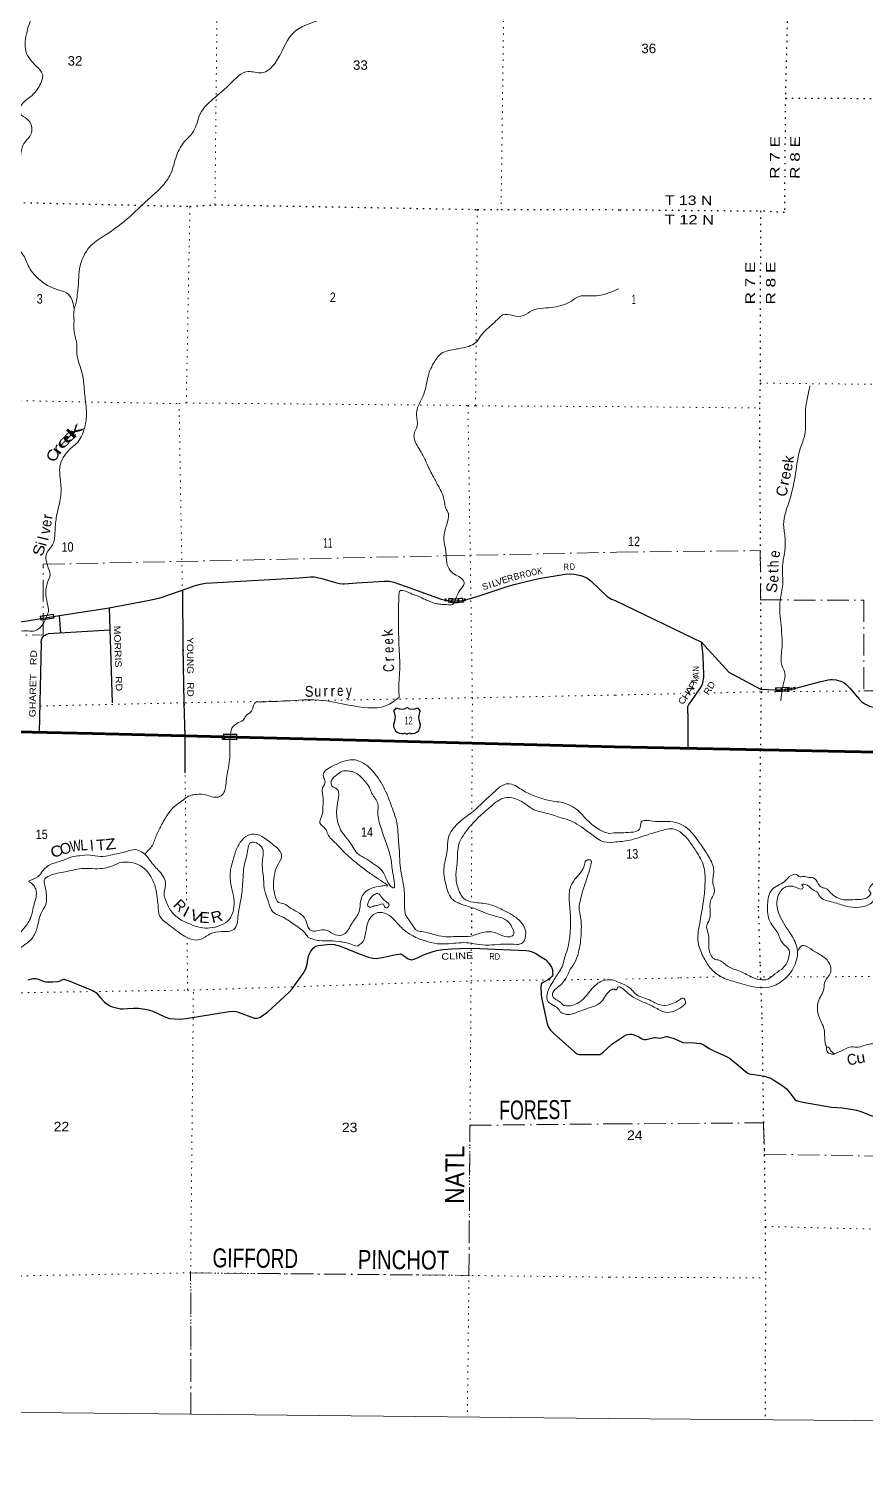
# Model space of a CAD drawing. Header units: feet. Extents: x -252658 to 9, y -366365 to -181930.
# Drawn here: x -231771 to -216333, y -366365 to -339644 of the extents above; entities that cross this region are included whole.
import ezdxf
from ezdxf.enums import TextEntityAlignment as Align

# ---------------------------------------------------------------- set-up
doc = ezdxf.new("R2010")
doc.units = ezdxf.units.FT
doc.header["$LTSCALE"] = 80
doc.header["$PDMODE"] = 32
doc.header["$PDSIZE"] = 40
doc.linetypes.add('DOT_DASHED', pattern=[7.7, 5, -1.2, 0.3, -1.2])
doc.linetypes.add('DOTTED', pattern=[1.5, 0.3, -1.2])
for name, color, linetype, lineweight in [('16', 7, 'Continuous', 25), ('20', 7, 'Continuous', 70), ('29', 7, 'Continuous', 25), ('31', 7, 'Continuous', 13), ('39', 7, 'Continuous', 13), ('4', 7, 'Continuous', 13), ('44', 7, 'DOT_DASHED', 13), ('57', 7, 'Continuous', 13), ('6', 7, 'DOTTED', 25), ('7', 7, 'DOTTED', 13)]:
    doc.layers.add(name, color=color, linetype=linetype, lineweight=lineweight)
for name, color, linetype in [('30', 7, 'Continuous'), ('41', 7, 'Continuous'), ('55', 7, 'Continuous')]:
    doc.layers.add(name, color=color, linetype=linetype)

msp = doc.modelspace()

# ---------------------------------------------------------------- linework, layer by layer
at = {"layer": '16'}
for p, q in [((-225033.72, -352238.57), (-224982.41, -352179.81)), ((-224790.65, -352173.84), (-224790.93, -352174.04)), ((-224598.56, -352179.72), (-224547.17, -352238.57))]:
    msp.add_line(p, q, dxfattribs=at)
for centre, radius, start, end in [((-224891.33, -352022.15), 182.07, 239.97227, 303.45418), ((-224689.55, -352022.65), 181.52, 236.33975, 300.08743), ((-224689.56, -352022.15), 182.07, 236.54582, 236.59441), ((-224887.51, -352504.1), 151.42, 159.09177, 283.81923), ((-225226.7, -352349.2), 222.05, 332.97043, 29.75871), ((-224693.39, -352504.1), 151.42, 256.18077, 20.90823), ((-224354.2, -352349.2), 222.05, 150.24129, 207.02957)]:
    msp.add_arc(centre, radius, start, end, dxfattribs=at)
for centre, major_axis, start_param, end_param in [((-224832.17, -352702.92), (-19.56, 51.67), 4.95877769, 6.28318531), ((-224748.72, -352702.92), (19.56, 51.67), 0, 1.32637542)]:
    msp.add_ellipse(centre, major_axis=major_axis, ratio=0.929097, start_param=start_param, end_param=end_param, dxfattribs=at)
at = {"layer": '20'}
for points in [[(-220957.41, -352900.48), (-226215.41, -352766.23), (-227931.03, -352721.26), (-230594.82, -352651.43), (-232552.68, -352610.79), (-235376.15, -352552.18), (-239976.3, -352128.69), (-240738.48, -352102.69), (-241439.81, -352097.79)], [(-220957.41, -352900.48), (-211844.63, -353083.59)]]:
    msp.add_lwpolyline(points, dxfattribs=at)
at = {"layer": '29'}
for p, q in [((-228510.35, -349877.58), (-226781.22, -349776.47)), ((-230287.57, -350330.38), (-229572.8, -350200.79)), ((-231206.53, -350471.96), (-230287.54, -350331.21)), ((-231182.25, -350798.86), (-231206.53, -350471.96)), ((-230287.57, -350330.38), (-230232.69, -352087.2)), ((-230273.38, -350746.58), (-231417.74, -350812.41)), ((-231544.54, -350977.59), (-231579.89, -352632.88)), ((-219605.22, -352281.9), (-219605.29, -352925.22))]:
    msp.add_line(p, q, dxfattribs=at)
for points in [[(-226781.22, -349776.47), (-226571.11, -349762.35), (-226504.92, -349763.05), (-226443.72, -349771.59), (-226363.3, -349793.68), (-226112.8, -349864.88), (-226033.81, -349882.67), (-225976.87, -349889.79), (-225950.54, -349887.66), (-225714.27, -349873.42), (-225213.27, -349839.24), (-225118.62, -349841.37), (-225033.93, -349859.18), (-224823.28, -349930.38), (-224157.18, -350172.47)], [(-222813.56, -349904.75), (-222712.48, -349874.81), (-222590.24, -349844.23), (-222358.43, -349792.59), (-221871.65, -349712.85), (-221797.64, -349707.15), (-221709.39, -349710), (-221606.91, -349727.09), (-221541.44, -349747.02), (-221500.87, -349766.24), (-221458.88, -349786.9), (-221390.56, -349841.01), (-221103.05, -350117.28), (-221063.91, -350143.62), (-221014.8, -350171.39), (-220975.66, -350187.77), (-220931.44, -350202.03)], [(-229572.8, -350200.79), (-229373.28, -350155.06), (-229310.65, -350137.97), (-229063, -350052.53), (-228937.75, -350004.11)], [(-228937.75, -350004.11), (-228717.44, -349926.13), (-228603.58, -349893.38), (-228510.35, -349877.58)], [(-228937.75, -350004.11), (-228928.93, -351062.98), (-228909.46, -352086.22), (-228894.16, -352696.55), (-228891.38, -353380.56)], [(-224157.18, -350172.47), (-224080.31, -350189.56), (-223992.06, -350200.95), (-223883.89, -350205.22), (-223822.69, -350200.95), (-223760.06, -350195.25), (-223711.67, -350186.71), (-223641.93, -350169.62), (-223473.98, -350115.51), (-223328.8, -350069.94), (-222920.84, -349935.97), (-222813.56, -349904.75)], [(-220931.44, -350202.03), (-219352, -350968.05), (-218845, -351519.05)], [(-235492.56, -351253.24), (-235278.44, -351295.71), (-234173.97, -351415.33), (-234050.15, -351416.75), (-233883.62, -351392.54), (-233737.03, -351351.24), (-233627.43, -351301.41), (-233371.25, -351159), (-232790.55, -350771.67), (-232725.08, -350740.34), (-232682.39, -350723.25), (-232625.46, -350706.16), (-232585.6, -350697.63), (-232448.96, -350674.84), (-231206.53, -350471.96)], [(-231544.54, -350977.59), (-231537.36, -350921.88), (-231527.04, -350895.89), (-231511.74, -350872.04), (-231493.59, -350852.46), (-231473.31, -350836.44), (-231444.49, -350821.13), (-231417.74, -350812.41)], [(-219605.22, -352281.9), (-219602.45, -352154.32), (-219587.54, -352120.21), (-219540.66, -352060.52), (-219361.67, -351789.77), (-219329.71, -351725.81), (-219319.06, -351678.91), (-219310.53, -351617.09), (-219310.53, -351572.32), (-219315.51, -351388.78), (-219321.19, -351239.75), (-219327.58, -351160.87), (-219352, -350968.05)], [(-218845, -351519.05), (-218266, -351837.05), (-217983.17, -351846.68)], [(-217983.17, -351846.68), (-217879.18, -351844.67), (-217749.2, -351837.21), (-217674.62, -351827.62), (-217609.36, -351815.63), (-217171, -351701.05)], [(-217171, -351701.05), (-217011.68, -351663.2), (-216972.79, -351657.34), (-216936.57, -351657.34), (-216866.78, -351665.33), (-216826.83, -351672.26), (-216777.82, -351686.12), (-216752.25, -351697.84), (-216724.02, -351714.36), (-216688.33, -351742.61), (-216615.35, -351816.7), (-216434.23, -352025.62), (-216389.48, -352068.26), (-216334.08, -352106.63), (-216248.84, -352147.14), (-216165.75, -352170.59), (-216087.97, -352183.38), (-215993.15, -352189.78), (-215888.74, -352183.38), (-215741, -352163.05)], [(-229847.92, -357727.86), (-229740.1, -357726.79), (-229667.5, -357736.75), (-229563.6, -357755.27), (-229485.31, -357782.32), (-229263.26, -357884.86), (-229173.59, -357914.77), (-229081.07, -357924.74), (-228982.86, -357926.16), (-228870.4, -357913.34), (-228073.31, -357788.02), (-227992.18, -357783.75), (-227953.75, -357785.18), (-227908.2, -357799.41), (-227606.44, -357907.65), (-227555.2, -357910.5), (-227515.34, -357896.25), (-227373, -357805.11), (-226963.07, -357429.14), (-226911.83, -357369.33), (-226705.44, -357083.09), (-226661.31, -356996.21), (-226634.27, -356912.2), (-226621.46, -356825.32), (-226600.11, -356744.15), (-226570.22, -356682.9), (-226524.67, -356614.55), (-226480.55, -356581.8), (-226433.57, -356568.98), (-226207.26, -356544.77), (-226137.51, -356551.89), (-226042.15, -356573.26), (-225978.09, -356597.46), (-225744.65, -356694.3), (-225635.06, -356732.76), (-225501.26, -356784.03), (-225418.7, -356803.96), (-225357.49, -356808.23), (-225215.15, -356785.44), (-224998.8, -356734.17)], [(-224998.8, -356734.17), (-224939.02, -356725.63), (-224908.42, -356724.92), (-224891.34, -356730.62), (-224856.47, -356751.27), (-224771.07, -356813.93), (-224730.5, -356828.89), (-224702.03, -356831.73), (-224679.97, -356828.17), (-224605.95, -356799.69), (-224500.62, -356748.42), (-224401.69, -356707.83), (-224307.04, -356680.06), (-224213.81, -356655.14), (-224130.54, -356640.19), (-223962.58, -356628.79), (-223640.9, -356617.4), (-223447.32, -356625.95), (-222587.59, -356660.12), (-222537.77, -356667.25), (-222479.41, -356684.34), (-222411.09, -356717.09), (-222304.33, -356781.18), (-222235.3, -356827.46), (-222219.64, -356841.71), (-222193.31, -356868.05), (-222167.69, -356899.39), (-222123.57, -356970.58), (-222105.06, -357014.74), (-222100.8, -357064.57), (-222099.37, -357105.88), (-222104.35, -357122.26), (-222115.03, -357141.48), (-222141.36, -357167.83), (-222177.66, -357198.44), (-222285.84, -357258.25), (-222305.05, -357270.37), (-222315.01, -357287.45), (-222320, -357340.85), (-222314.3, -357471.87), (-222308.61, -357528.84)], [(-231784.8, -357200.58), (-231690.86, -357180.64), (-231666.29, -357177.44), (-231640.67, -357178.86), (-231599.77, -357189.18), (-231491.22, -357231.55), (-231460.27, -357237.6), (-231329.32, -357240.45), (-231238.23, -357231.91)], [(-231238.23, -357231.91), (-231195.86, -357220.87), (-231148.89, -357198.09), (-231138.57, -357194.16), (-231127.89, -357192.03), (-231120.06, -357192.03), (-231106.19, -357193.81), (-231049.25, -357212.33), (-230598.04, -357401.73), (-230544.3, -357429.14), (-230524.38, -357444.1), (-230508.37, -357460.12), (-230448.58, -357537.03), (-230373.14, -357612.5), (-230314.78, -357655.92), (-230276.35, -357679.42), (-230243.62, -357695.1), (-230207.32, -357707.19), (-230129.75, -357726.43), (-230078.14, -357736.04), (-230038.65, -357737.83), (-229953.25, -357732.13), (-229847.92, -357727.86)], [(-222308.61, -357528.84), (-222207.54, -357987.41), (-222189.76, -358045.08), (-222169.83, -358090.65), (-222139.94, -358131.95), (-222082.29, -358186.79), (-221692.28, -358537.12), (-221658.12, -358564.17), (-221638.19, -358575.57), (-221612.57, -358579.84), (-221245.34, -358579.84), (-221226.83, -358578.42), (-221208.33, -358568.45), (-221177.01, -358545.66), (-221010.28, -358390.27)], [(-221010.28, -358390.27), (-220785.38, -358242.29), (-220743.29, -358219.38), (-220713.99, -358209.25), (-220675.64, -358202.85), (-220640.48, -358203.91), (-220614.37, -358212.98), (-220512.63, -358255.08), (-220445.51, -358290.26), (-220414.61, -358301.98), (-220393.83, -358303.59), (-220373.06, -358303.05), (-220299.55, -358284.93), (-220253.73, -358271.07), (-220228.69, -358266.28), (-220210.05, -358267.87), (-220120.56, -358276.4), (-220092.32, -358274.81), (-220060.89, -358267.87), (-220025.73, -358256.15), (-219998.56, -358248.16), (-219979.92, -358250.82), (-219946.89, -358258.28), (-219873.38, -358280.66), (-219721.01, -358349.96), (-219694.39, -358357.41), (-219477.05, -358365.94), (-219437.61, -358370.21), (-219373.15, -358380.34), (-219336.41, -358391.52), (-219310.29, -358404.86), (-219208.56, -358468.27), (-219127.59, -358510.91), (-218876.15, -358621.77), (-218834.59, -358649.5), (-218709.95, -358749.69), (-218548.01, -358890.39), (-218500.04, -358923.45), (-218471.28, -358936.24), (-218428.68, -358945.82), (-218258.21, -358967.14), (-218189.48, -358980.48), (-218134.62, -358996.99), (-218075.48, -359020.98), (-218019.56, -359052.42), (-217849.09, -359159.02), (-217784.09, -359215.52), (-217721.24, -359286.93), (-217627.49, -359410.58), (-217599.77, -359431.91), (-217562.48, -359445.77), (-217482.59, -359461.75), (-216949.88, -359551.29)], [(-216949.88, -359551.29), (-216754.35, -359568.87), (-216590.28, -359592.33), (-216492.26, -359609.38), (-216413.42, -359630.7), (-216204.6, -359711.71), (-216104.45, -359739.43), (-216014.95, -359754.35), (-215887.1, -359779.94), (-215765.65, -359816.18), (-215641, -359826.05)]]:
    msp.add_lwpolyline(points, dxfattribs=at)
at = {"layer": '29', "linetype": 'DOTTED', "lineweight": 100}
for centre, radius, start, end in [((-223906.5, -349327.71), 877.14, 257.89726, 283.72764), ((-217896.36, -350498.78), 1346.3, 270.35597, 282.32448), ((-218097.69, -349817.09), 2054.67, 277.73916, 282.75653)]:
    msp.add_arc(centre, radius, start, end, dxfattribs=at)
at = {"layer": '31'}
for p, q in [((-224031.93, -350231.19), (-224016.59, -350157.58)), ((-224010.26, -350166.46), (-224022.33, -350224.4)), ((-223757.92, -350219.56), (-223768.39, -350161.49)), ((-223761.93, -350152.27), (-223748.61, -350226.09)), ((-231562.69, -350488.8), (-231315.94, -350448.61)), ((-231315.94, -350448.61), (-231303.89, -350522.63)), ((-217984.61, -351807.36), (-217734.78, -351798.17)), ((-217734.78, -351798.17), (-217732.03, -351873.12))]:
    msp.add_line(p, q, dxfattribs=at)
for points in [[(-231303.89, -350522.63), (-231550.63, -350562.83), (-231562.69, -350488.8)], [(-217732.03, -351873.12), (-217981.86, -351882.31), (-217984.61, -351807.36)]]:
    msp.add_lwpolyline(points, dxfattribs=at)
for points in [[(-231322.54, -350457.79), (-231553.5, -350495.4), (-231544.02, -350553.64), (-231313.06, -350516.02)], [(-217974.15, -351874.02), (-217976.32, -351815.06), (-217742.48, -351806.45), (-217740.31, -351865.41)]]:
    msp.add_lwpolyline(points, close=True, dxfattribs=at)
for radius, start, end in [(912.14, 262.09672, 279.968), (904.14, 262.63976, 279.45894), (837.14, 262.44383, 279.94496), (845.14, 262.94837, 279.40542)]:
    msp.add_arc((-223906.5, -349327.71), radius, start, end, dxfattribs=at)
at = {"layer": '39'}
for points in [[(-220974.02, -354659.59), (-221040.42, -354663.99), (-221155.35, -354656.06), (-221214.8, -354628.3), (-221301.98, -354572.79), (-221405.03, -354497.44), (-221484.29, -354445.89), (-221567.51, -354378.48), (-221653.58, -354325.71)], [(-220972.69, -354489.18), (-221048.35, -354501.41), (-221143.46, -354477.62), (-221230.65, -354434), (-221290.1, -354394.34), (-221377.28, -354334.86), (-221517.83, -354201.32), (-221496.18, -354215.9)], [(-221501.83, -355019.86), (-221496.56, -355009.8), (-221487.63, -355001.91), (-221480.32, -354997.08), (-221470.82, -354990.88), (-221461.89, -354988.78), (-221450.34, -354985.62), (-221440.69, -354985.19), (-221432.48, -354984.05), (-221423.55, -354985.62), (-221405.03, -354989.15), (-221396.24, -354997.18), (-221390.46, -355008.22), (-221385.73, -355017.68), (-221383.26, -355029.96)]]:
    msp.add_lwpolyline(points, dxfattribs=at)
for points in [[(-230940.16, -344788.8), (-230978.39, -344639.36), (-231079.55, -344516.34), (-231230.64, -344460.23), (-231425.24, -344378.9), (-231641.65, -344210.74), (-231750.57, -344077.49), (-231813.29, -343943.45), (-231954.26, -343731.13), (-232151.5, -343597.57), (-232155.04, -343426.96), (-232031.67, -343239.63), (-232005.92, -343023.65), (-232032.96, -342754.14), (-232003.25, -342464.04), (-231956.38, -342208.5), (-231924.61, -341992.68), (-231879, -341785.25), (-231741.64, -341600.29), (-231723.12, -341430.26), (-231808.18, -341305.66), (-231929.97, -341204.17), (-231938.16, -341133.75), (-231880.78, -341012.89), (-231689.78, -340849.39), (-231583.57, -340703.73), (-231521.44, -340478.67), (-231630.15, -340337.41), (-231827.5, -340055.4), (-231805.82, -339688.87), (-231702.88, -339362.58), (-231653.64, -339093.06), (-231692.93, -338755.02), (-231619.66, -338564.36), (-231615.77, -338263.56), (-231618.21, -337974.63), (-231539.93, -337669.76), (-231494.7, -337400.13), (-231460.6, -337172.34), (-231476.76, -337023.47), (-231610.02, -336899.61), (-231766.93, -336759.09), (-231894.22, -336637.4), (-231922.42, -336411.98), (-231755.17, -336312.06), (-231618.13, -336215.35), (-231573.52, -336046), (-231585.09, -335875.19), (-231638.26, -335759.45), (-231731.13, -335550.4), (-231834.14, -335345.09), (-232029.85, -335153.4), (-232243.99, -334975.27), (-232240.46, -334764.73), (-232167.83, -334521.9), (-232152.21, -334385.9), (-232136.48, -334245.89), (-232162.04, -334072.7), (-232226.51, -333928.58), (-232299.37, -333798.29), (-232415.32, -333567.36)], [(-230929, -344793.05), (-230901, -344696.05), (-230878, -344552.05), (-230854, -344289.05), (-230837, -344073.05), (-230764, -343847.05), (-230629, -343645.05), (-230362, -343454.05), (-229904, -343104.05), (-229529, -342754.05), (-229333, -342573.05), (-229150, -342312.05), (-229040, -341971.05), (-228899, -341725.05), (-228732, -341534.05), (-228610, -341213.05), (-228327, -340901.05), (-228056, -340658.05), (-227720, -340430.05), (-227477, -340455.05), (-227224, -340273.05), (-226912, -339738.05), (-226323, -339458.05), (-225773, -339311.05), (-225348, -339223.05), (-224911, -339067.05), (-224410, -339037.05), (-223800, -338877.05), (-223323, -338752.05), (-222928, -338691.05), (-222706, -338732.05), (-222343, -338665.05), (-221918, -338708.05), (-221590, -338606.05), (-221402, -338525.05), (-220942.8, -338399.25), (-220817.74, -338382.98)], [(-223648.19, -345505.26), (-223526.86, -345440.43), (-223420.65, -345301.04), (-223203.05, -345088.66), (-223093.23, -344981.47), (-223020.2, -344924.08), (-222837.57, -344936.4), (-222640.72, -344936.84), (-222480.85, -344842.34), (-222275.44, -344800.66), (-221903.06, -344738.95), (-221751.53, -344668.47), (-221623.96, -344587.64), (-221410.88, -344574.2), (-221177.61, -344552.98), (-220876.07, -344440.77)], [(-230937.21, -345038.78), (-230942.86, -344967.45), (-230942.86, -344878.62), (-230936.74, -344805.1), (-230940.16, -344788.8)], [(-231436.76, -350470.98), (-231415.64, -350427.31), (-231422.19, -350294.74), (-231435.62, -349889.17), (-231380.99, -349720.09), (-231430.67, -349548.27), (-231434.38, -349307.45), (-231357.46, -349207.16), (-231286.36, -348870.01), (-231253.22, -348602.07), (-231186.93, -348294.88), (-231185.36, -348006.05), (-231197.98, -347722.87), (-231021.14, -347410.56), (-230864.77, -347266.21), (-230741.25, -346996.63), (-230708.16, -346730.7), (-230739.8, -346406.9), (-230771.59, -346089.11), (-230841.02, -345828.52), (-230886.49, -345648.79), (-230887.81, -345470.22), (-230930.8, -345272.5), (-230941.94, -345085.65), (-230937.21, -345038.78)], [(-223919.86, -350237.95), (-223875.62, -350131.47), (-223852.13, -350077.92), (-223780.92, -349965.45), (-223734.62, -349884.41), (-223784.31, -349788.83), (-223887.15, -349729.96), (-223991.32, -349644.99), (-224055.78, -349500.87), (-224072.42, -349293.81), (-224103.89, -349116.46), (-224099.41, -348946.06), (-224039.82, -348741), (-224040.99, -348556.42), (-224060.26, -348525.82), (-224107.2, -348326), (-224205.51, -348094.73), (-224303.19, -347915.64), (-224419.45, -347679.9), (-224508.89, -347493), (-224587.76, -347362.55), (-224659.94, -347129.96), (-224603.67, -346974.97), (-224612.44, -346774.13), (-224594.76, -346636.18), (-224494.99, -346430.17), (-224407.69, -346087.42), (-224365.93, -345950.1), (-224298.1, -345813.46), (-224156.94, -345636.62), (-223877.72, -345553.67), (-223648.19, -345505.26)], [(-217348.1, -346233.96), (-217433.5, -346733.72), (-217445.61, -347137.7), (-217528.54, -347392.21), (-217615.48, -347845.71), (-217722.83, -348331.18), (-217836.03, -348798.49), (-217808.39, -349046.06), (-217821.29, -349329.41), (-217857.97, -349580.35), (-217853.2, -349904.09), (-217900.37, -350199.16), (-217890.31, -350595.33), (-217869.28, -351100.17), (-217862.36, -351409.85), (-217811.47, -351543.05), (-217837.44, -351727.76), (-217877.77, -351942.48), (-217888.91, -352050.93)], [(-227586.38, -352072.32), (-227064.25, -352053.4), (-226321.16, -352045.97), (-224981.19, -352018.24), (-224964.77, -352004.63), (-224944.45, -351995.13), (-224933.94, -351977.35), (-224933.79, -351971.34), (-224935.21, -351949.24), (-224940.92, -351860.82), (-224924.89, -351480.1), (-224938.84, -351018.35), (-224946.68, -350476.51), (-224933.71, -350059.6), (-224931.67, -350039.89)], [(-224932.22, -350042.16), (-224924.92, -350023.05), (-224899.89, -350011.92), (-224844.28, -350017.49), (-224727.5, -350064.75), (-224585.69, -350117.58), (-224449.45, -350181.54), (-224375.63, -350212.65)], [(-224381.51, -350209.55), (-224375.63, -350212.65), (-224262.22, -350251.73), (-224164.29, -350268.34), (-224084.05, -350270.44), (-223977.77, -350275.23), (-223931.16, -350258.4), (-223919.86, -350237.95)], [(-232670.54, -352555.39), (-232662.74, -352504.95), (-232695.64, -352305.49), (-232722.15, -352092.16), (-232728.81, -351887.37), (-232739.17, -351670.45), (-232724.76, -351580.56), (-232677.36, -351381.2), (-232608.42, -351202.46), (-232493.23, -351097.16), (-232332.69, -350946.9), (-232151.03, -350833.31), (-232007.12, -350780.91), (-231827.84, -350757.52), (-231687.46, -350763.21), (-231523.91, -350651.15), (-231436.76, -350470.98)], [(-228049.72, -352665.6), (-228049.61, -352663.99), (-228005.9, -352528.73), (-227938.28, -352476.34), (-227930.04, -352468.53), (-227816.01, -352407.32), (-227772.04, -352338.27), (-227661.02, -352238.87), (-227617.89, -352125.66), (-227586.38, -352072.32)], [(-241402.33, -353177.68), (-241263.2, -353124.04), (-241146.64, -352966.62), (-241027.65, -352793.21), (-240929.88, -352663.37), (-240815.49, -352511.91), (-240603.53, -352391.08), (-240410.89, -352394.13), (-240183.61, -352454.25), (-239941.44, -352558.89), (-239763.05, -352645.81), (-239510.12, -352646.43), (-239261.25, -352648.94), (-239054.19, -352714.55), (-238929.86, -352796.04), (-238851.72, -352878.33), (-238764.4, -352992.96), (-238714.87, -353094.55), (-238688.05, -353219.63), (-238738.94, -353322.61), (-238741.58, -353346.61), (-238835.6, -353486.58), (-239013.34, -353680.51), (-239133.6, -353825.81), (-239199.58, -353968.51), (-239205.97, -354134.84), (-239116.63, -354325.75), (-238981.26, -354598.11), (-238866.16, -354801.73), (-238733.64, -355029.87), (-238468.86, -355496.19), (-238339.35, -355686.15), (-238272.88, -355754.09), (-238169.09, -355853.1), (-238041.21, -356181.43), (-237877.33, -356286.02), (-237713.67, -356398.64), (-237491.67, -356430.54), (-237275.75, -356388.05), (-237043.41, -356255.73), (-236778.35, -356100.19), (-236540.41, -355907.83), (-236344.03, -355768.54), (-236196.79, -355666.08), (-235994.5, -355530.96), (-235778.68, -355416.26), (-235619.25, -355384.33), (-235309.35, -355356.35), (-235079.49, -355318.24), (-234869.06, -355331.78), (-234727.62, -355373.6), (-234410.18, -355440.1), (-234148.9, -355581.35), (-233792.16, -355833.43), (-233739.16, -355878.95), (-233672.53, -355940.88), (-233578.76, -356039.62), (-233420.11, -356190.22), (-233311.83, -356271.3), (-233179.32, -356346.99), (-233079.48, -356443.89), (-232952.56, -356579.61), (-232826.54, -356673.19), (-232710.29, -356756.47), (-232531.58, -356755.14), (-232376.11, -356721.1), (-232204.06, -356591.21), (-232039.46, -356439.05), (-231782.73, -356142.87), (-231759.61, -356103.36), (-231682.28, -355834.57), (-231640.05, -355679.21), (-231646.03, -355524.59), (-231680.5, -355461.5), (-231737.36, -355409.86), (-231768.99, -355390.97), (-231646.83, -355325.97), (-231539.66, -355220.46), (-231387.41, -355080.01), (-231172.7, -355007.41), (-230971.99, -354932.43), (-230838.9, -354909.84), (-230641.87, -354898.95), (-230451.87, -354926), (-230268.52, -354900.72), (-229951.39, -354826.78), (-229810.12, -354798.39), (-229692.76, -354839.58), (-229569.22, -354951.14), (-229466.37, -355086.24), (-229302.65, -355273.08), (-229247, -355447.05), (-229275.71, -355622.83), (-229248.36, -355727.86), (-229141.5, -355939.29), (-228959.09, -356102.54)], [(-229633.11, -354888.69), (-229596.41, -354840.1), (-229520.08, -354761.86), (-229432.77, -354571.57), (-229343.45, -354381.33), (-229286.44, -354274.5), (-229183.86, -354114.7), (-229117.4, -354030.19), (-228969.9, -353917.7), (-228865.38, -353836.19), (-228777.95, -353794.35), (-228679.18, -353778.88), (-228550.68, -353778.24), (-228423.07, -353811.68), (-228299.12, -353830.97), (-228220.09, -353802.95), (-228159.75, -353722.29), (-228131.56, -353566.56), (-228121.22, -353478.56), (-228095.35, -353334.81), (-228066.22, -353142.99), (-228060.68, -353008.74), (-228064.33, -352918.37), (-228049.62, -352664.15)], [(-226349.15, -353653.4), (-226304.02, -353540.24), (-226331.85, -353453.25), (-226337.02, -353421.02), (-226325.83, -353377.18), (-226219.03, -353285.7), (-226021.8, -353190.57), (-225775.52, -353138.85), (-225572.85, -353218.38), (-225351.69, -353434.81), (-225165.63, -353764.66), (-225045.46, -354080.75), (-224969.8, -354333.49), (-224954.64, -354520.45), (-224929.44, -354860.13), (-224917.55, -355095.14), (-224888.24, -355278.46), (-224849.54, -355486.09), (-224835.65, -355644.93), (-224836.22, -355743.21), (-224833.74, -355877.68), (-224816.89, -356000.49), (-224774.55, -356069.81), (-224701, -356174.04), (-224591.82, -356297.26), (-224513.9, -356311.34), (-224294.43, -356363.23), (-224104.8, -356404.31), (-223835.71, -356401.34), (-223610.65, -356393.19), (-223388.08, -356326.81), (-223175.32, -356328.38), (-222894.3, -356405.95), (-222831.32, -356377.51), (-222845.85, -356242.73), (-222992.14, -356080.42), (-223195.24, -356016.92), (-223557.04, -355881.06), (-223805.8, -355798.31), (-223940.38, -355724.57), (-224069.84, -355456.38), (-224107.07, -355116.39), (-224047, -354817.06), (-224029.12, -354594.86), (-223946.29, -354422.51), (-223750.49, -354229.04), (-223500.47, -354034.99), (-223370.66, -353908.01), (-223175.22, -353728.57), (-223017.43, -353606.33), (-222898.33, -353581.37), (-222763.23, -353635.06), (-222555.64, -353756.85), (-222384.75, -353823.52), (-222159.74, -353893.61), (-221883.89, -353938.95), (-221729.15, -354009.21), (-221585.45, -354117.29), (-221517.83, -354201.32)], [(-226063.39, -353396.04), (-226122.91, -353446.69), (-226156.26, -353477.1), (-226180.78, -353516.34), (-226195.5, -353551.65), (-226188.63, -353582.06), (-226175.88, -353624.24), (-226155.44, -353642.36)], [(-226155.44, -353642.36), (-226069.29, -353696.79), (-226061.94, -353875.52), (-226089.91, -354099.46), (-226044.71, -354365.44), (-225981.72, -354489.46), (-225863.14, -354637), (-225702.59, -354867.89), (-225534.76, -354974.6), (-225388.78, -355072.71), (-225257.11, -355180.47), (-225155.84, -355375.71), (-225082.35, -355481.95), (-225054.74, -355500.72), (-225049.89, -355240.07), (-225088.71, -354960.21), (-225175.56, -354675.09), (-225268.81, -354403.84), (-225329.48, -354115.38), (-225329.17, -353950.9), (-225436.61, -353761.52), (-225501.13, -353619.41), (-225578.9, -353523.09), (-225692.41, -353411.79), (-225781.47, -353363.31), (-225855.33, -353347.34), (-225955.59, -353342.7), (-226063.39, -353396.04), (-226079.04, -353409.33)], [(-220972.69, -354489.18), (-220659.66, -354478.06), (-220496.34, -354419.37), (-220479.72, -354365.26), (-220466.92, -354291), (-220257.78, -354270.97), (-219884.27, -354286.77), (-219692.06, -354351.01), (-219419.61, -354627.16), (-219217.78, -354932.76), (-219125.94, -355189.01), (-219142.35, -355422.07), (-219113.4, -355538.96), (-219120.01, -355597.2), (-219183.68, -355735.29), (-219189.93, -355956.38), (-219217.67, -356116.94), (-219256.68, -356200.99), (-219228.03, -356348.05), (-219216.65, -356613.54), (-219158.06, -356781), (-219120.24, -356815.56), (-219026.07, -356840.62), (-218860.5, -356956.88), (-218654.39, -357037.34), (-218440.5, -357144.03), (-218129.57, -357189.35), (-217996.02, -357094.19), (-217842.17, -356979.11), (-217737.68, -356777.1), (-217734.45, -356656.5), (-217857.64, -356520.57), (-217946.19, -356336.73), (-218084.76, -356132.28), (-218131.77, -355814.16), (-218052.68, -355541.52), (-217822.1, -355387.01), (-217684.29, -355267.75), (-217577.82, -355268.82), (-217553.98, -355295.19), (-217465.55, -355292.06), (-217379.36, -355311.01), (-217285.01, -355317.99), (-217199.73, -355427.4), (-217126.11, -355498.51), (-217067.98, -355511.15), (-216968.37, -355594.58), (-216728.59, -355723.63), (-216507.57, -355719.81), (-216269.96, -355665.89), (-216229.06, -355593.92), (-216262.7, -355543.32), (-216242.07, -355489.25), (-216136.43, -355373.69), (-216013.41, -355127.63), (-215921.5, -354977.76), (-215912.29, -354861.25), (-215896.58, -354698.55), (-215776.45, -354538.92), (-215643.93, -354546.27), (-215574.53, -354637.44), (-215424.44, -354695.23), (-215332.75, -354766.51), (-215339.26, -354814.7), (-215497.12, -354730.69), (-215645.65, -354717.15), (-215773.99, -354693.75), (-215812.7, -354747.64), (-215811.53, -354830.09), (-215796.45, -354928.75), (-215758.73, -354973.36), (-215629.76, -354934.44), (-215514.85, -354895.38), (-215349, -354983.48), (-215266.39, -355159.22), (-215225.24, -355262.17), (-215045.67, -355384.59), (-214896.84, -355367.99), (-214695.47, -355122.71), (-214545.49, -354792.47), (-214449.96, -354483.81), (-214406.22, -354329.44), (-214282.12, -354175.88), (-214139.04, -353932.03), (-213935.54, -353674.71), (-213673.06, -353544.64), (-213507.59, -353471.9), (-213414.46, -353400.45), (-213362.5, -353427.11), (-213189.13, -353368.53), (-212949.46, -353308.6)], [(-228959.09, -356102.54), (-228802.29, -356170.85), (-228599.3, -356238.36), (-228430.84, -356244.78), (-228224.68, -356192.01), (-228073.33, -356085.64), (-227994.46, -355911.18), (-227986.98, -355702.75), (-228029.75, -355497.01), (-228054.99, -355235.57), (-227995.82, -354970.32), (-227921.87, -354753.6), (-227794.91, -354582.41), (-227658.55, -354511.76), (-227468.96, -354554.84), (-227254.3, -354712.93), (-227154.25, -354801.81), (-227105.26, -354923.45), (-227188.24, -355101.82), (-227241.24, -355284.98), (-227253.05, -355505.34), (-227228.39, -355636.38), (-227161.71, -355772.53), (-227063.99, -355797.15), (-226931.74, -355882.87), (-226777.47, -355971.17), (-226662.22, -356092.54), (-226598.39, -356260.71), (-226517.19, -356302.96), (-226392.23, -356284.17), (-226255.97, -356293.76), (-226117.43, -356369.61), (-225954.62, -356361.84), (-225804.59, -356153.14), (-225685.34, -355969.7), (-225657.95, -355844.04), (-225625.33, -355672.38), (-225440.35, -355508.72), (-225278.8, -355472.84), (-225174.16, -355463.54), (-225158.17, -355465.97), (-225274.05, -355368.65), (-225489.03, -355222.59), (-225697.68, -355064.66), (-225948.88, -354845.44), (-226099.29, -354687.03), (-226253.3, -354512.48), (-226298.81, -354410.99), (-226398.43, -354306.07), (-226367.34, -354192.54), (-226342.64, -354016.66), (-226344.92, -353797.94), (-226351.37, -353661.37), (-226349.15, -353653.4)], [(-220974.02, -354659.59), (-220677.19, -354622.64), (-220397.1, -354538.99), (-220129.08, -354457.22), (-219857.47, -354417.72), (-219713.63, -354497.56), (-219471.56, -354797.53), (-219323.63, -355070.43), (-219286.36, -355358.3), (-219309.79, -355689.8), (-219391.13, -356185.58), (-219414.5, -356511.04), (-219322.68, -356769.3), (-219192.21, -356979.7), (-218990.99, -357146.57), (-218736.77, -357237.57), (-218052.58, -357324.83), (-217846.51, -357210.28), (-217638.96, -356948.98), (-217585.5, -356627.83), (-217705.34, -356359.24), (-217906.81, -356017.45), (-217949.67, -355685.29), (-217815.16, -355495.64), (-217610.22, -355493.67), (-217487.93, -355519.02), (-217481.44, -355472.84), (-217501.26, -355446.51), (-217446.95, -355439.01), (-217293.3, -355543.08), (-217207.41, -355592.19), (-217175.84, -355648.8), (-216923.93, -355769.93), (-216683.57, -355840.69), (-216227.03, -355790.97), (-216080.53, -355607.47), (-215974.03, -355405.47), (-215907.66, -355199.06), (-215773.82, -355075.74), (-215602.89, -355059.36), (-215472.53, -355080.76), (-215347.66, -355248.88), (-215212.72, -355415.09), (-215058.69, -355480.97), (-214866.46, -355543.2), (-214693.32, -355705.77), (-214511.78, -355832.24), (-214203.15, -355907.7), (-214015.85, -355861.32), (-213911.66, -355888.49), (-213794.83, -355857.49), (-213804.52, -355823.22), (-213914.68, -355789.95), (-213974.66, -355761.2), (-213959.97, -355699.03), (-213983.61, -355652.55), (-214080.46, -355693.8), (-214179.44, -355747.09), (-214289.55, -355709.81), (-214369.97, -355715.03), (-214370.25, -355743.18), (-214320.15, -355755.74), (-214264.33, -355798.52), (-214320.76, -355816.05), (-214454.8, -355760.43), (-214651.93, -355585.55), (-214761.52, -355496), (-214777.2, -355457.64), (-214659.54, -355344.22), (-214525.95, -355045.99), (-214383.18, -354834.31), (-214304.2, -354571.72), (-214187.79, -354383.9), (-214081.94, -354047.19), (-213955.97, -353907.72), (-213697.05, -353731.37), (-213436.52, -353595.25), (-213236.02, -353635.45), (-212920.42, -353616.49), (-212719.77, -353640.61), (-212512.01, -353757.29), (-212183.91, -354092.3), (-212007.6, -354339.34), (-211811.97, -354662.97), (-211652.36, -354972.17), (-211458.4, -355261.61), (-211275.72, -355474.54), (-211176.01, -355547.91), (-211076.14, -355605.2), (-211059.99, -355796.36), (-211103.94, -356169.87)], [(-222638.67, -356496.19), (-222629.23, -356479.1), (-222604.16, -356289.19), (-222743.22, -356080.93), (-223025.78, -355909.03), (-223286.05, -355805.91), (-223562.11, -355768.59), (-223746.89, -355695.54), (-223803.01, -355615.83), (-223853.96, -355492.13), (-223885.86, -355254.58), (-223864.44, -355050.53), (-223826.49, -354676.4), (-223708.77, -354474.87), (-223555.31, -354288.32), (-223365.84, -354106.73), (-223215.97, -353980.26), (-223027.93, -353852.8), (-222857.03, -353843.23), (-222630.6, -353935.43), (-222447.19, -354060.6), (-222198.06, -354129.31), (-221941.21, -354210.27), (-221750.1, -354271.45), (-221653.58, -354325.71)], [(-238944.39, -355104.59), (-238836.52, -355277.93), (-238756.9, -355456.55), (-238648.03, -355668.03), (-238509.08, -355804.07), (-238396.52, -355951.45), (-238274.35, -356115.14), (-238129.9, -356271.38), (-238020.72, -356394.6), (-237888.57, -356484.33), (-237762.34, -356493.65), (-237558.82, -356541.11), (-237344.95, -356576.81), (-237056.76, -356534.21), (-236851.13, -356425.26), (-236551.65, -356182.36), (-236280.99, -355966.79), (-236031.49, -355792.78), (-235797.31, -355666.52), (-235410.92, -355554.29), (-235243.41, -355520.56), (-235048.5, -355513.64), (-234754.59, -355559.45), (-234400.24, -355673.06), (-234145.45, -355832.19), (-233900.86, -355997.08), (-233628.75, -356184.75), (-233461.81, -356325.54), (-233302.59, -356454.09), (-233157.67, -356516.06), (-233081.59, -356600.3), (-232981.64, -356769.42), (-232771.05, -356853.18), (-232663.24, -356952.29), (-232397.85, -356937.18), (-232204.26, -356827.91), (-232027.78, -356682.09), (-231855.94, -356560.21), (-231710.03, -356431.64), (-231618.49, -356233.44), (-231545.38, -355972.56), (-231460.82, -355810.29), (-231454.7, -355577.75), (-231477.57, -355454.78), (-231489.13, -355360.2), (-231390.68, -355280.53), (-231099.68, -355207.92), (-230803.04, -355149.49), (-230602.27, -355148.74), (-230417.49, -355145.56), (-230262.02, -355111.52), (-230103.64, -355043.45), (-229976.78, -355028.72), (-229804.83, -355055.3), (-229634.67, -355150.03), (-229522.01, -355293.4), (-229433.2, -355504.36), (-229403.95, -355689.68), (-229387.36, -355822.51), (-229356.63, -356027.93), (-229219.62, -356161.91), (-228963.68, -356353.18), (-228825.25, -356433.03), (-228619.19, -356460.5), (-228423.71, -356355.3), (-228215.81, -356312.6), (-227987.95, -356274.44), (-227906.56, -356003.76), (-227844.91, -355644.29), (-227818.21, -355316), (-227784.7, -355034.03), (-227747.01, -354898.61), (-227672.64, -354665.85), (-227476.03, -354747.23), (-227460.97, -355014.43), (-227437.57, -355346.04), (-227417.13, -355561.22), (-227348.12, -355761.62), (-227274.57, -355942.09), (-227106.32, -356032.76), (-226891.07, -356168.79), (-226676.62, -356334.89), (-226623.77, -356405.38)], [(-221501.83, -355019.86), (-221523.42, -355117.91), (-221690.03, -355346.24), (-221778.66, -355510.42), (-221791.95, -355786.9), (-221771.41, -356074.3), (-221777.31, -356298.82), (-221815.04, -356588.71), (-221872.82, -356766.14)], [(-221383.26, -355029.96), (-221435.94, -355226.53), (-221490.52, -355393.6), (-221547.21, -355564.63), (-221585.27, -355714.09), (-221611.56, -355873.88), (-221584.1, -356051.13), (-221572.05, -356280.13), (-221585.19, -356474.37), (-221642.93, -356761.73), (-221730.08, -356946), (-221766.73, -356991.1)], [(-225303.82, -355617.5), (-225236.71, -355704.63), (-225177.9, -355758.33), (-225119.35, -355822.05), (-225132.07, -355847.8), (-225154.77, -355871.27), (-225194.79, -355866.21), (-225210.05, -355835.72), (-225225.36, -355807.24), (-225320.12, -355822.81), (-225394.82, -355838.9), (-225481.67, -355858.69), (-225515.14, -355833.74), (-225499.09, -355757.93), (-225442.5, -355667.14), (-225374.98, -355618.76), (-225334.54, -355607.78), (-225302.71, -355618.65)], [(-225576.4, -356439.73), (-225545.05, -356284.31), (-225506.89, -356130.85), (-225429.55, -356014.52), (-225329.78, -355960.97), (-225169.76, -355983.22), (-225018.29, -356101.53), (-224850.3, -356278.45), (-224694.99, -356382.16)], [(-226518.13, -356456.99), (-226563.35, -356440.5), (-226600.63, -356428.73), (-226623.77, -356405.38)], [(-226518.13, -356456.99), (-226409.49, -356477.35), (-226199.94, -356480.85), (-226018.86, -356497.83), (-225794.47, -356554.08), (-225690.68, -356572.7), (-225673.24, -356554.33)], [(-225673.24, -356554.33), (-225637.34, -356532.71), (-225602.03, -356495.44), (-225584.37, -356462.08), (-225576.4, -356439.73)], [(-224450.81, -356482.84), (-224533.79, -356459.15), (-224631.88, -356417.95), (-224694.99, -356382.16)], [(-224450.81, -356482.84), (-224233.06, -356535.34), (-224021.76, -356535.02), (-223646.74, -356520.57), (-223453.54, -356551.88), (-223223.39, -356557.91), (-223010.34, -356543.45), (-222756.08, -356548.52)], [(-222756.08, -356548.52), (-222695.51, -356539.59), (-222658.23, -356519.97), (-222638.67, -356496.19)], [(-217575.88, -356670.15), (-217492.51, -356570.46), (-217336.43, -356632.33), (-217178.69, -356728.4), (-217017.26, -356856.68), (-216975.37, -357086.29), (-217071.21, -357226.07), (-217094.72, -357366.57), (-217197.61, -357608.81), (-217188.2, -357870.26), (-217090.23, -358116.52), (-217060.95, -358400.3), (-217045.32, -358444.68)], [(-221923.17, -356963.15), (-221970.69, -357035.79), (-222085.24, -357218.23), (-222166.31, -357357.27), (-222204.79, -357473.12), (-222190.59, -357597.23), (-222083.38, -357675.1), (-222031, -357709.05)], [(-221923.17, -356963.15), (-221906.83, -356902.53), (-221887.21, -356824.05), (-221872.82, -356766.14)], [(-221860.36, -357176.24), (-221809.72, -357076.16), (-221784.22, -357021.22), (-221766.73, -356991.1)], [(-221860.36, -357176.24), (-221933.44, -357274.3), (-222040.62, -357366.13), (-222097.38, -357438.3), (-222102.83, -357495.81), (-222017.44, -357580.53), (-221942.84, -357629.02)], [(-221894.19, -357674.06), (-221807.66, -357682.18), (-221676.42, -357653.53), (-221520.89, -357541.26), (-221396.47, -357390.05), (-221293.36, -357286.44), (-221181.24, -357221.17), (-220998.08, -357200.61)], [(-220998.08, -357200.61), (-220852.43, -357258.65), (-220688.54, -357342.72), (-220622.9, -357407.71), (-220573.23, -357462.49), (-220347.19, -357559.24), (-220079.13, -357672.5), (-219889.98, -357642.22), (-219760.71, -357573.14), (-219692.09, -357541.66), (-219646.49, -357602.43), (-219717.81, -357702.24), (-220020.14, -357799.75), (-220226.12, -357705.21), (-220542.08, -357561.31), (-220743.57, -357420.58), (-220897.23, -357337.2), (-220916, -357386.05)], [(-221924.84, -357817.22), (-221843.92, -357839.71), (-221617.76, -357789.47), (-221477.81, -357734.96), (-221269.01, -357658.19), (-221180.69, -357582.27), (-221107.42, -357467.84), (-221019.05, -357389.92), (-221001.03, -357378.35)], [(-220916, -357386.05), (-220932.37, -357388.42), (-220942.82, -357388.05), (-220949.91, -357383.2), (-220961.1, -357377.6), (-220976.78, -357376.11), (-220992.82, -357376.48), (-221001.03, -357378.35)], [(-222031, -357709.05), (-221982.37, -357756.93), (-221952.94, -357802.05), (-221924.84, -357817.22)], [(-221942.84, -357629.02), (-221925.47, -357650.99), (-221894.19, -357674.06)], [(-216897.73, -358568.24), (-216726.35, -358490.09), (-216585.23, -358441.24), (-216462.74, -358446.48), (-216289.44, -358393.93), (-216160.69, -358377.12), (-216027.97, -358364.38), (-215841.84, -358434.59), (-215769.16, -358399.13), (-215683.48, -358269.3), (-215565.3, -358304.66), (-215420.75, -358314.15), (-215247.45, -358261.6), (-215117.57, -358132.21), (-215072.12, -358008.02), (-214911.38, -358005.6), (-214748.47, -357788.09), (-214668.48, -357626.04), (-214505, -357551.27), (-214303.07, -357647.78), (-214208.41, -357823.64), (-214163.08, -357910.55), (-213999.19, -357994.61), (-213836.19, -358167.13), (-213716.13, -358214.57), (-213603.99, -358050.84), (-213485.7, -357875.09), (-213371.26, -357882.27), (-213309.09, -357892.94), (-213214.71, -357897.91), (-213113.14, -357985.37), (-212960.61, -358000.97), (-212871.11, -358090.33), (-212823.99, -358199.36), (-212788.44, -358459.07), (-212721.7, -358813.59), (-212786.43, -359255.25), (-212873.71, -359543.88), (-212935.94, -359680.41)], [(-217045.67, -358443.69), (-217030.06, -358525.25), (-216952.19, -358572.27), (-216897.95, -358572.82), (-216947.74, -358530.1), (-216985.38, -358477.45), (-217013.2, -358447.01), (-217045.65, -358443.74)]]:
    msp.add_spline(points, degree=3, dxfattribs=at)
at = {"layer": '4'}
msp.add_lwpolyline([(-250643.67, -181929.5), (-219314.25, -182252.72), (-187984.41, -182532.85), (-156654.22, -182769.88), (-125323.73, -182963.82), (-93993.01, -183114.65), (-62662.1, -183222.4), (-31331.08, -183287.04), (0, -183308.59), (0, -366365.25), (-31582.88, -366343.53), (-63165.71, -366278.36), (-94748.41, -366181.36), (-126330.93, -366017.71), (-157913.21, -365822.21), (-189495.2, -365583.27), (-221076.82, -365300.9), (-252658.03, -364975.08)], close=True, dxfattribs=at)
msp.add_lwpolyline([(-250643.67, -181929.5), (-219314.25, -182252.72), (-187984.41, -182532.85), (-156654.22, -182769.88), (-125323.73, -182963.82), (-93993.01, -183114.65), (-62662.1, -183222.4), (-31331.08, -183287.04), (0, -183308.59), (0, -366365.25), (-31582.88, -366343.53), (-63165.71, -366278.36), (-94748.41, -366181.36), (-126330.93, -366017.71), (-157913.21, -365822.21), (-189495.2, -365583.27), (-221076.82, -365300.9), (-252658.03, -364975.08)], close=True, dxfattribs=at)
at = {"layer": '44'}
for points in [[(-220922.81, -349306.38), (-218267.28, -349276.33), (-218261.31, -350186.03), (-216356.41, -350194.68), (-216354.25, -351867.58), (-212719, -351839.05), (-212724.62, -353122.18), (-207084.68, -353098.29), (-207057, -351763.05), (-204453.7, -351732.73), (-204474.07, -349102.42), (-193840.34, -349059.05), (-193817.43, -346398.84), (-191230, -346436.05), (-190609.52, -346432.69), (-190405.52, -346232.9), (-190283.07, -346130.02), (-190130.27, -346105.52), (-189881.01, -346040.57), (-189668.11, -345915.35), (-189330.68, -345649.71)], [(-252487.82, -349507.96), (-252348.55, -349507.96), (-252303.63, -347008.14), (-249703.81, -347077.11), (-249682.16, -346305.55), (-244786.17, -346319.55), (-239467.57, -346370.7), (-239263.1, -346382.07), (-239281.7, -351276.45), (-236771.07, -351092.95), (-236767.08, -352387.22), (-234198.67, -352205.91), (-234173.66, -350894.05), (-231507.31, -350830.02), (-231511.01, -349529.58), (-220922.81, -349306.38)], [(-221024.46, -359862.45), (-218206.95, -359843.26), (-218189.17, -360421.06), (-207203.47, -360613.6), (-207191.54, -359723.85), (-199258.41, -359662.04), (-199217.65, -357042.67), (-196581, -357020.05), (-196544, -356800.05), (-193934.2, -356828.67), (-193829.54, -352854.57), (-192550.29, -352875.67), (-192535.73, -351714.08), (-191178, -351713.05), (-191167, -351655.05), (-189380.69, -351710.06)], [(-228781.97, -365225.4), (-228784.97, -362612.64), (-223646.45, -362659.85), (-223629.48, -359888.8), (-221024.46, -359862.45)]]:
    msp.add_lwpolyline(points, dxfattribs=at)
at = {"layer": '55'}
msp.add_point((-228182.1, -352741.99), dxfattribs=at)
at = {"layer": '57'}
for p, q in [((-228182.74, -352766.98), (-228180.08, -352662.01)), ((-228180.08, -352662.01), (-227930.16, -352668.34)), ((-227930.16, -352668.34), (-227932.82, -352773.31)), ((-228182.74, -352766.98), (-227932.82, -352773.31))]:
    msp.add_line(p, q, dxfattribs=at)
msp.add_lwpolyline([(-227938.35, -352676.13), (-228172.28, -352670.2), (-228174.54, -352759.18), (-227940.61, -352765.11)], close=True, dxfattribs=at)
at = {"layer": '6'}
for p, q in [((-220861.91, -342981.31), (-218265.08, -343005.35)), ((-223600.69, -355865.71), (-223603.07, -356392.61)), ((-218305, -355913.33), (-218271.65, -356923.87)), ((-218271.65, -356923.87), (-218262.26, -357208.23))]:
    msp.add_line(p, q, dxfattribs=at)
for points in [[(-217533.75, -319602.34), (-217607.58, -321677.89), (-217628.14, -327028.62), (-217672.76, -332377.13), (-217729.22, -337705.48), (-217803.81, -340919.36), (-217821.81, -343033.5)], [(-217803.81, -340919.36), (-212347, -340945.05), (-207013.09, -340973.18), (-201735.09, -340993.99), (-200198.05, -341014.06)], [(-252410.77, -342506.56), (-249679.73, -342624.56), (-244718.38, -342672.37), (-244270.22, -342654.02), (-239401.2, -342777.64), (-238955.1, -342761.25), (-234135.55, -342857.5), (-233662.58, -342811.72), (-228797.15, -342919.2), (-228336.69, -342891.15), (-223488.74, -342976.1), (-223050.85, -342974.78), (-220861.91, -342981.31)], [(-217821.81, -343033.5), (-218265.08, -343005.35), (-218269.08, -346183.8), (-218283.46, -346642.61), (-218252.8, -351883.59), (-218305, -355913.33), (-218304.98, -355914.02)], [(-218258.24, -357330.37), (-218239.5, -357897.99), (-218209.63, -359830.21), (-218193.25, -360431.59), (-218175.69, -361756.46), (-218172.72, -362714.44), (-218175.58, -365328.65)]]:
    msp.add_lwpolyline(points, dxfattribs=at)
at = {"layer": '7'}
for p, q in [((-222996.57, -338650.06), (-223053.09, -342975.48)), ((-228866.53, -346550.28), (-228797.15, -342919.2)), ((-223492.49, -342976.13), (-223523.85, -346602.07)), ((-218269.08, -346183.8), (-213303.69, -346236.15)), ((-220896.92, -346617.79), (-218283.46, -346642.61)), ((-220948.21, -351944.58), (-219742.95, -351917.31)), ((-219501.58, -351911.85), (-219379.27, -351909.08)), ((-223593.75, -354330.02), (-223600.21, -355759.97)), ((-228840.41, -357391.52), (-228851.63, -356419.77)), ((-221879.2, -357201.41), (-221111.24, -357191.56)), ((-219765.84, -357167.96), (-220817.25, -357188.58)), ((-218998.08, -357142.66), (-219765.84, -357167.96)), ((-218063.92, -357144.05), (-218440.3, -357144.12)), ((-217082, -357143.87), (-217776.27, -357144)), ((-221051.72, -362693.98), (-218172.64, -362705.44))]:
    msp.add_line(p, q, dxfattribs=at)
for points in [[(-228336.69, -342891.15), (-228279.79, -337596.74), (-228239.95, -332263.77), (-228208.3, -329617)], [(-244543.53, -346329.92), (-239467.57, -346370.7), (-239263.1, -346382.07), (-234170.29, -346469.43), (-234096.01, -346469.37), (-228999.36, -346562.85), (-228866.53, -346550.28), (-223670.25, -346596.22), (-223524.99, -346603.75), (-220896.92, -346617.79)], [(-228859.59, -355730.03), (-228901.67, -352085.99), (-228999.36, -346562.85)], [(-223664.34, -346600.39), (-223583.18, -351988.69), (-223592.76, -354110.76)], [(-219124.16, -351903.31), (-218252.8, -351883.59), (-212719, -351839.05), (-212388, -351826.05), (-207057, -351763.05), (-201875, -351705.05), (-198591.97, -351709.32)], [(-220948.21, -351944.58), (-223585.34, -351994.65), (-228901.67, -352085.99), (-231611.51, -352147.34)], [(-223603.67, -356524.12), (-223606.92, -357243.85), (-223646.34, -362637.01), (-223675.58, -365275.73)], [(-243650.13, -357598.23), (-239368.37, -357562.89), (-234192.69, -357475.89), (-228840.41, -357391.52), (-228733.98, -357390.29), (-223612.41, -357223.64), (-222076.3, -357203.94)], [(-213794, -357143.25), (-215652, -357143.6), (-216951, -357143.84)], [(-228780.99, -365225.41), (-228784.97, -362612.64), (-228733.98, -357390.29)], [(-218175.69, -361756.46), (-212694, -361889.05), (-212560, -361889.05), (-207216, -361954.05), (-204519.35, -361980.96)], [(-221051.72, -362693.98), (-223638.95, -362661.27), (-228784.97, -362612.64), (-234041.11, -362705.55), (-239293.76, -362894.85), (-244708.01, -362969.58), (-247256.48, -362860.55)]]:
    msp.add_lwpolyline(points, dxfattribs=at)

# ---------------------------------------------------------------- texts
at = {"layer": '16', "width": 0.6}
msp.add_text('12', height=140, dxfattribs=at).set_placement((-224760.76, -352484.35), align=Align.CENTER)
at = {"layer": '30'}
for s, rotation, width, p in [('R', 4.404, 0.7, (-221845.78, -349635.64)), ('D', 1.65, 0.65, (-221733.98, -349631.98)), ('V', 18.18, 1.1, (-223072.29, -349907.65)), ('E', 18.18, 1.05, (-222965.99, -349871.84)), ('R', 16.226, 0.95, (-222866.27, -349841.98)), ('R', 14.045, 0.9, (-222644.53, -349781.19)), ('O', 12.559, 0.85, (-222537.32, -349755.9)), ('O', 12.559, 0.85, (-222431.29, -349730.42)), ('K', 9.303, 0.8, (-222327.18, -349711.38)), ('S', 17.426, 1.05, (-223328.98, -349991.61)), ('L', 18.18, 1.2, (-223153.17, -349934.54)), ('N', 92.547, 0.7, (-219397.53, -351455.48)), ('A', 84.144, 0.85, (-219394.36, -351571.99)), ('H', 56.532, 1.25, (-219583.17, -351980.31)), ('A', 56.532, 1.5, (-219525.06, -351887.5)), ('P', 60.032, 1.35, (-219462.99, -351790.27)), ('RD', 59.032, 1.1, (-219155.31, -351845.03)), ('C', 66.389, 1.1, (-219653.25, -352070.8))]:
    msp.add_text(s, height=120, rotation=rotation, dxfattribs=dict(at, width=width)).set_placement(p, align=Align.CENTER)
for s, rotation, p in [('B', 16.499, (-222752.29, -349808.48)), ('I', 18.18, (-223239.76, -349963.44)), ('M', 68.449, (-219413.94, -351682.4))]:
    msp.add_text(s, height=120, rotation=rotation, dxfattribs=at).set_placement(p, align=Align.CENTER)
for s, rotation, width, p in [('MORRIS   RD', 271.789, 1.2, (-230202.08, -350664.91)), ('YOUNG   RD', 270.477, 1.15, (-228855.47, -350877.6)), ('GHARET   RD', 88.777, 1.2, (-231649.38, -352355.7)), ('CLINE   ', 2.383, 1.25, (-224154.83, -356833.04)), ('RD', 357.724, 0.85, (-223271.48, -356825.86))]:
    msp.add_text(s, height=120, rotation=rotation, dxfattribs=dict(at, width=width)).set_placement(p)
at = {"layer": '41'}
for s, rotation, width, p in [('e', 46.887, 1.95, (-231058.93, -347329.64)), ('k', 45.739, 2.25, (-230963.06, -347236.46)), ('r', 56.07, 1.8, (-231212.42, -347528.16)), ('e', 46.549, 2, (-231159.71, -347430.16)), ('C', 66.952, 1.15, (-231281.14, -347659.04)), ('e', 83.052, 0.9, (-231363.1, -348848.13)), ('S', 73.258, 1.2, (-231520.59, -349397.64)), ('e', 91.852, 0.75, (-225040.29, -351005.19)), ('e', 91.61, 0.75, (-225035.82, -351162.41)), ('C', 91.033, 0.75, (-225028.65, -351514.69)), ('S', 0.489, 0.9, (-226676.1, -351976.54)), ('u', 0.473, 0.85, (-226500.91, -351972.45)), ('e', 0.934, 0.75, (-226077.33, -351961.09)), ('y', 0.934, 0.8, (-225915.42, -351960.85)), ('Z', 7.176, 1.25, (-230352.8, -354806.57)), ('C', 22.221, 1.15, (-231326.36, -354961.64)), ('W', 9.464, 0.8, (-230993.24, -354843.74)), ('L', 4.945, 0.9, (-230813.44, -354816.96)), ('I', 4.872, 0.95, (-230637, -354819.67)), ('T', 4.19, 1.05, (-230520.04, -354816.5)), ('I', 332.724, 1.15, (-228948, -356010.92)), ('V', 340.583, 1.2, (-228817.61, -356079.79)), ('R', 14.719, 1.1, (-228381.98, -356156.65)), ('E', 355.713, 1.05, (-228630.12, -356143.24))]:
    msp.add_text(s, height=200, rotation=rotation, dxfattribs=dict(at, width=width)).set_placement(p)
for s, rotation, p in [('k', 83.333, (-217649.84, -347600.56)), ('e', 77.61, (-217711.06, -347903.52)), ('e', 78.962, (-217676.72, -347748.52)), ('C', 76.077, (-217769.83, -348201.75)), ('t', 90.873, (-217933.34, -349652.22))]:
    msp.add_text(s, height=200, rotation=rotation, dxfattribs=at).set_placement(p, align=Align.CENTER)
for s, rotation, width, p in [('r', 77.452, 1.15, (-217738.08, -348036.69)), ('h', 90.795, 0.8, (-217930.05, -349520.18)), ('e', 81.573, 0.9, (-217906.8, -349351.78)), ('e', 82.095, 0.9, (-217931.76, -349808.36)), ('S', 80.407, 1.05, (-217955.65, -349975.41)), ('C', 12.318, 0.95, (-216554.45, -358768.95)), ('u', 9.687, 1.1, (-216396.81, -358737.5))]:
    msp.add_text(s, height=200, rotation=rotation, dxfattribs=dict(at, width=width)).set_placement(p, align=Align.CENTER)
for s, rotation, p in [('r', 81.895, (-231341.67, -348703.62)), ('v', 79.791, (-231389.86, -348987.43)), ('i', 74.484, (-231452.42, -349205.72)), ('l', 76.393, (-231416.05, -349102.3)), ('k', 97.409, (-225045.37, -350848)), ('r', 91.272, (-225032.11, -351322.8)), ('r', 0.934, (-226335.51, -351968.65)), ('r', 0.934, (-226202.94, -351968.35)), ('O', 16.856, (-231167.12, -354900.46)), ('R', 315.606, (-229121.04, -355835.34))]:
    msp.add_text(s, height=200, rotation=rotation, dxfattribs=at).set_placement(p)
at = {"layer": '44'}
for s, rotation, width, p in [('FOREST', 0.58, 0.7, (-223087.11, -359783.31)), ('NATL', 89.581, 0.9, (-223736.86, -361340.33)), ('GIFFORD', 359.459, 0.75, (-228382.46, -362510.03)), ('PINCHOT', 359.459, 0.8, (-225699.51, -362539.71))]:
    msp.add_text(s, height=350, rotation=rotation, dxfattribs=dict(at, width=width)).set_placement(p)
at = {"layer": '6'}
for s, rotation, width, p in [('R 7 E', 89.512, 1.35, (-217913.98, -342412.89)), ('R 8 E', 89.512, 1.35, (-217542.06, -342413.4)), ('T 13 N', 359.47, 1.25, (-220030.52, -342890.94)), ('T 12 N', 359.47, 1.3, (-220034.11, -343248.96)), ('R 7 E', 89.928, 1.35, (-218367.09, -344729.84)), ('R 8 E', 89.928, 1.35, (-217987.85, -344732.52))]:
    msp.add_text(s, height=175, rotation=rotation, dxfattribs=dict(at, width=width)).set_placement(p)
at = {"layer": '7'}
for s, width, p in [('32', 1.05, (-231056.46, -340321.12)), ('36', 1.05, (-220463, -340091.05)), ('33', 1.05, (-225787.01, -340398.34)), ('3', 0.85, (-231627.49, -344715.42)), ('2', 0.85, (-226215.05, -344686.38)), ('10', 0.85, (-231168.48, -349296.3)), ('11', 0.65, (-226337.32, -349219.72)), ('15', 0.85, (-231645.57, -354602.5)), ('14', 0.85, (-225637.92, -354559.38)), ('22', 1.1, (-231313.7, -359999.38)), ('23', 1.1, (-225992.14, -360014.5))]:
    msp.add_text(s, height=175, dxfattribs=dict(at, width=width)).set_placement(p)
for s, width, p in [('1', 0.45, (-220641, -344723.05)), ('12', 0.85, (-220710, -349193.05)), ('13', 0.85, (-220742.69, -354962.17)), ('24', 1.1, (-220727.43, -360158.75))]:
    msp.add_text(s, height=175, rotation=359.469, dxfattribs=dict(at, width=width)).set_placement(p)

doc.saveas('drawing.dxf')
